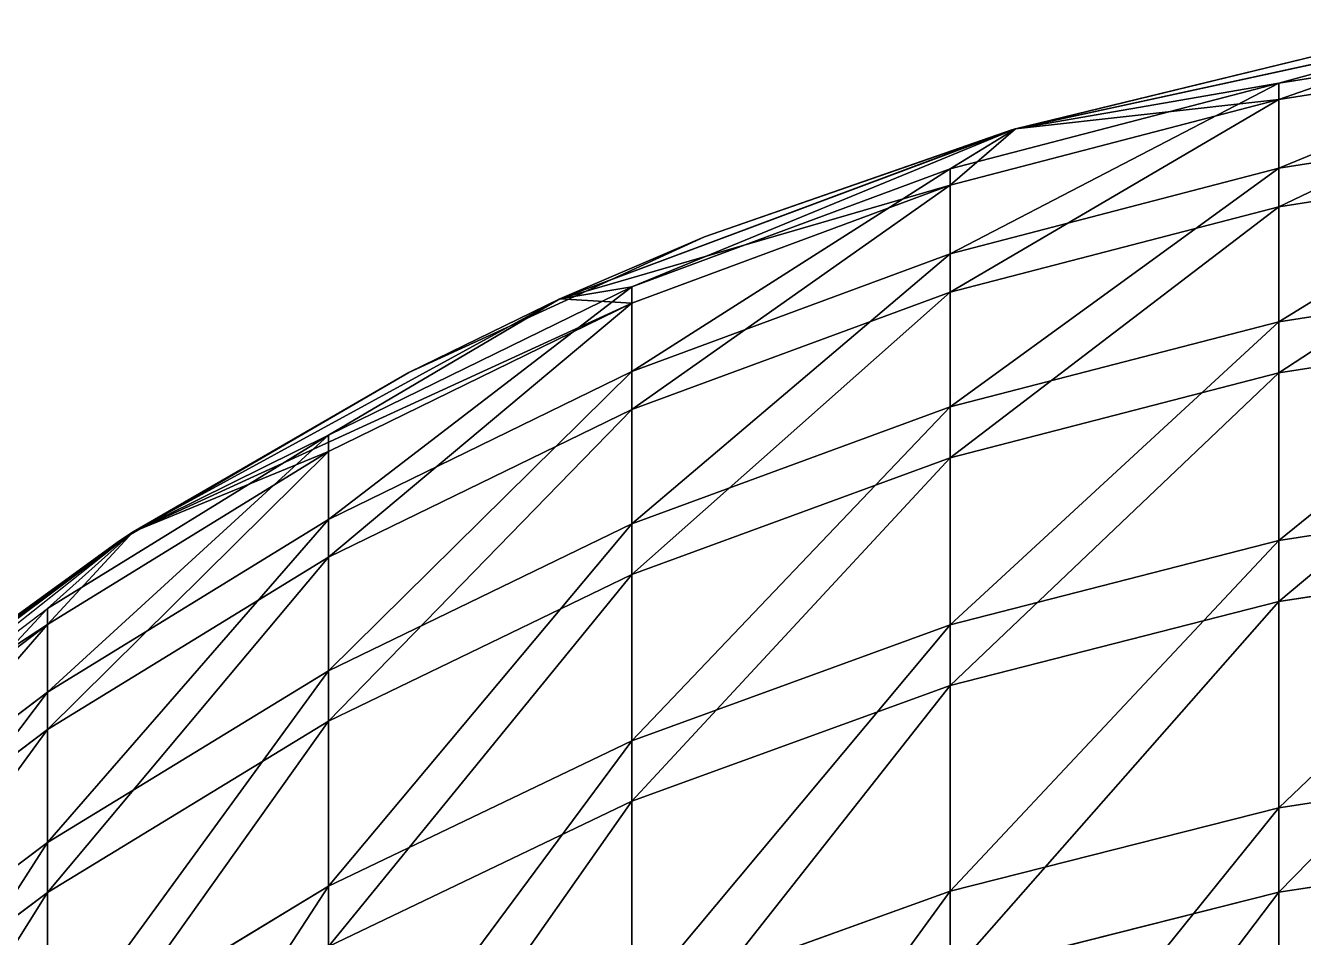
# Model space of a CAD drawing. Extents: x 207 to 387, y 94 to 160.
# Drawn here: x 340.4881 to 340.5725, y 159.6274 to 159.6876 of the extents above; entities that cross this region are included whole.
import ezdxf

# ---------------------------------------------------------------- set-up
doc = ezdxf.new("R2010")
doc.units = 0
doc.header["$LTSCALE"] = 2.54
doc.layers.get('0').update_dxf_attribs({"color": 13, "linetype": 'CONTINUOUS'})

# ---------------------------------------------------------------- blocks, each defined once
blk = doc.blocks.new('SP_05_ALTFIELD_CREDENZA_DW')
at = {"color": 0}
for p, q in [((46.122996, 0.059505, 76.636761), (46.122996, 0.08273, 76.556197)), ((46.122996, 0.059505, 76.636761), (46.122996, 0.08273, 76.556197)), ((46.144694, 0.080849, 79.793383), (46.144694, 0.059436, 79.714975)), ((46.144694, 0.080849, 79.793383), (46.144694, 0.059436, 79.714975)), ((46.185742, 0.076523, 79.710752), (46.185742, 0.05912, 79.632231)), ((46.185742, 0.076523, 79.710752), (46.185742, 0.05912, 79.632231)), ((46.122996, 0.075418, 79.795011), (46.122996, 0.053933, 79.716335)), ((46.122996, 0.075418, 79.795011), (46.122996, 0.053933, 79.716335)), ((46.204295, 0.059522, 76.806256), (46.204295, 0.074305, 76.725482)), ((46.204295, 0.059522, 76.806256), (46.204295, 0.074305, 76.725482)), ((46.165705, 0.053503, 76.721139), (46.165705, 0.072537, 76.64017)), ((46.165705, 0.053503, 76.721139), (46.165705, 0.072537, 76.64017)), ((46.221653, 0.072551, 76.808309), (46.204295, 0.059522, 76.806256)), ((46.221653, 0.072551, 76.808309), (46.204295, 0.059522, 76.806256)), ((46.204295, 0.070354, 79.630024), (46.185742, 0.05912, 79.632231)), ((46.204295, 0.070354, 79.630024), (46.185742, 0.05912, 79.632231)), ((46.204295, 0.070354, 79.630024), (46.204295, 0.056219, 79.546809)), ((46.204295, 0.070354, 79.630024), (46.204295, 0.056219, 79.546809)), ((46.221653, 0.069276, 79.544934), (46.204295, 0.056219, 79.546809)), ((46.221653, 0.069276, 79.544934), (46.204295, 0.056219, 79.546809)), ((46.165705, 0.06701, 79.713104), (46.144694, 0.059436, 79.714975)), ((46.165705, 0.06701, 79.713104), (46.144694, 0.059436, 79.714975)), ((46.165705, 0.06701, 79.713104), (46.165705, 0.049504, 79.634119)), ((46.165705, 0.06701, 79.713104), (46.165705, 0.049504, 79.634119)), ((46.144694, 0.064991, 76.638196), (46.122996, 0.059505, 76.636761)), ((46.144694, 0.064991, 76.638196), (46.122996, 0.059505, 76.636761)), ((46.144694, 0.045868, 76.719543), (46.144694, 0.064991, 76.638196)), ((46.144694, 0.045868, 76.719543), (46.144694, 0.064991, 76.638196)), ((46.185742, 0.063096, 76.723141), (46.165705, 0.053503, 76.721139)), ((46.185742, 0.063096, 76.723141), (46.165705, 0.053503, 76.721139)), ((46.185742, 0.048209, 76.804477), (46.185742, 0.063096, 76.723141)), ((46.185742, 0.048209, 76.804477), (46.185742, 0.063096, 76.723141)), ((46.221653, 0.061894, 76.889065), (46.204295, 0.048776, 76.887668)), ((46.221653, 0.061894, 76.889065), (46.204295, 0.048776, 76.887668)), ((46.122996, 0.059505, 76.636761), (46.100858, 0.05613, 76.635878)), ((46.122996, 0.059505, 76.636761), (46.100858, 0.05613, 76.635878)), ((46.122996, 0.040316, 76.718382), (46.122996, 0.059505, 76.636761)), ((46.122996, 0.040316, 76.718382), (46.122996, 0.059505, 76.636761)), ((46.144694, 0.059436, 79.714975), (46.122996, 0.053933, 79.716335)), ((46.144694, 0.059436, 79.714975), (46.122996, 0.053933, 79.716335)), ((46.144694, 0.059436, 79.714975), (46.144694, 0.041848, 79.63562)), ((46.144694, 0.059436, 79.714975), (46.144694, 0.041848, 79.63562)), ((46.185742, 0.05912, 79.632231), (46.165705, 0.049504, 79.634119)), ((46.185742, 0.05912, 79.632231), (46.165705, 0.049504, 79.634119)), ((46.204295, 0.059522, 76.806256), (46.185742, 0.048209, 76.804477)), ((46.204295, 0.059522, 76.806256), (46.185742, 0.048209, 76.804477)), ((46.185742, 0.05912, 79.632231), (46.185742, 0.044886, 79.548436)), ((46.185742, 0.05912, 79.632231), (46.185742, 0.044886, 79.548436)), ((46.204295, 0.048776, 76.887668), (46.204295, 0.059522, 76.806256)), ((46.204295, 0.048776, 76.887668), (46.204295, 0.059522, 76.806256)), ((46.221653, 0.059433, 79.46104), (46.204295, 0.046294, 79.462238)), ((46.221653, 0.059433, 79.46104), (46.204295, 0.046294, 79.462238)), ((46.204295, 0.056219, 79.546809), (46.185742, 0.044886, 79.548436)), ((46.204295, 0.056219, 79.546809), (46.185742, 0.044886, 79.548436)), ((46.204295, 0.056219, 79.546809), (46.204295, 0.046294, 79.462238)), ((46.204295, 0.056219, 79.546809), (46.204295, 0.046294, 79.462238)), ((46.198637, 0.035719, 79.312502), (46.224331, 0.054956, 79.312502)), ((46.224331, 0.054956, 77.062501), (46.198637, 0.035719, 77.062501)), ((46.224331, 0.054956, 77.062501), (46.198637, 0.035719, 77.062501)), ((46.198637, 0.035719, 79.312502), (46.224331, 0.054956, 79.312502)), ((46.199543, 0.03631, 79.1885), (46.224331, 0.054956, 79.312502)), ((46.199543, 0.03631, 79.1885), (46.224331, 0.054956, 79.312502)), ((46.204295, 0.041844, 76.974213), (46.221653, 0.055017, 76.97492)), ((46.204295, 0.041844, 76.974213), (46.221653, 0.055017, 76.97492)), ((46.204295, 0.041844, 76.974213), (46.224331, 0.054956, 77.062501)), ((46.204295, 0.041844, 76.974213), (46.224331, 0.054956, 77.062501)), ((46.122996, 0.053933, 79.716335), (46.100858, 0.050547, 79.717173)), ((46.122996, 0.053933, 79.716335), (46.100858, 0.050547, 79.717173)), ((46.122996, 0.053933, 79.716335), (46.122996, 0.036282, 79.636715)), ((46.122996, 0.053933, 79.716335), (46.122996, 0.036282, 79.636715)), ((46.165705, 0.053503, 76.721139), (46.144694, 0.045868, 76.719543)), ((46.165705, 0.053503, 76.721139), (46.144694, 0.045868, 76.719543)), ((46.165705, 0.038528, 76.802953), (46.165705, 0.053503, 76.721139)), ((46.165705, 0.038528, 76.802953), (46.165705, 0.053503, 76.721139)), ((46.198637, 0.035719, 77.062501), (46.218426, 0.050012, 77.186503)), ((46.198637, 0.035719, 77.062501), (46.218426, 0.050012, 77.186503)), ((46.199543, 0.03631, 79.1885), (46.218426, 0.050012, 79.1885)), ((46.199543, 0.03631, 79.1885), (46.218426, 0.050012, 79.1885)), ((46.165705, 0.049504, 79.634119), (46.144694, 0.041848, 79.63562)), ((46.165705, 0.049504, 79.634119), (46.144694, 0.041848, 79.63562)), ((46.165705, 0.049504, 79.634119), (46.165705, 0.035184, 79.54983)), ((46.165705, 0.049504, 79.634119), (46.165705, 0.035184, 79.54983)), ((46.185742, 0.048209, 76.804477), (46.165705, 0.038528, 76.802953)), ((46.185742, 0.048209, 76.804477), (46.165705, 0.038528, 76.802953)), ((46.204295, 0.048776, 76.887668), (46.185742, 0.037391, 76.886452)), ((46.204295, 0.048776, 76.887668), (46.185742, 0.037391, 76.886452)), ((46.185742, 0.037391, 76.886452), (46.185742, 0.048209, 76.804477)), ((46.185742, 0.037391, 76.886452), (46.185742, 0.048209, 76.804477)), ((46.204295, 0.041844, 76.974213), (46.204295, 0.048776, 76.887668)), ((46.204295, 0.041844, 76.974213), (46.204295, 0.048776, 76.887668)), ((46.144694, 0.045868, 76.719543), (46.122996, 0.040316, 76.718382)), ((46.144694, 0.045868, 76.719543), (46.122996, 0.040316, 76.718382)), ((46.144694, 0.030824, 76.801741), (46.144694, 0.045868, 76.719543)), ((46.144694, 0.030824, 76.801741), (46.144694, 0.045868, 76.719543)), ((46.204295, 0.046294, 79.462238), (46.185742, 0.034892, 79.463279)), ((46.204295, 0.046294, 79.462238), (46.185742, 0.034892, 79.463279)), ((46.204295, 0.046294, 79.462238), (46.204295, 0.04078, 79.37797)), ((46.204295, 0.046294, 79.462238), (46.204295, 0.04078, 79.37797)), ((46.185742, 0.044886, 79.548436), (46.165705, 0.035184, 79.54983)), ((46.185742, 0.044886, 79.548436), (46.165705, 0.035184, 79.54983)), ((46.185742, 0.044886, 79.548436), (46.185742, 0.034892, 79.463279)), ((46.185742, 0.044886, 79.548436), (46.185742, 0.034892, 79.463279)), ((46.144694, 0.041848, 79.63562), (46.122996, 0.036282, 79.636715)), ((46.144694, 0.041848, 79.63562), (46.122996, 0.036282, 79.636715)), ((46.144694, 0.041848, 79.63562), (46.144694, 0.027462, 79.550939)), ((46.144694, 0.041848, 79.63562), (46.144694, 0.027462, 79.550939)), ((46.185742, 0.030412, 76.973598), (46.204295, 0.041844, 76.974213)), ((46.185742, 0.030412, 76.973598), (46.204295, 0.041844, 76.974213)), ((46.198637, 0.035719, 77.062501), (46.204295, 0.041844, 76.974213)), ((46.198637, 0.035719, 77.062501), (46.204295, 0.041844, 76.974213)), ((46.204295, 0.04078, 79.37797), (46.185742, 0.029337, 79.378423)), ((46.204295, 0.04078, 79.37797), (46.185742, 0.029337, 79.378423)), ((46.122996, 0.040316, 76.718382), (46.100858, 0.036907, 76.717668)), ((46.122996, 0.040316, 76.718382), (46.100858, 0.036907, 76.717668)), ((46.122996, 0.02522, 76.800859), (46.122996, 0.040316, 76.718382)), ((46.122996, 0.02522, 76.800859), (46.122996, 0.040316, 76.718382)), ((46.165705, 0.038528, 76.802953), (46.144694, 0.030824, 76.801741)), ((46.165705, 0.038528, 76.802953), (46.144694, 0.030824, 76.801741)), ((46.165705, 0.027648, 76.885412), (46.165705, 0.038528, 76.802953)), ((46.165705, 0.027648, 76.885412), (46.165705, 0.038528, 76.802953)), ((46.185742, 0.037391, 76.886452), (46.165705, 0.027648, 76.885412)), ((46.185742, 0.037391, 76.886452), (46.165705, 0.027648, 76.885412)), ((46.185742, 0.030412, 76.973598), (46.185742, 0.037391, 76.886452)), ((46.185742, 0.030412, 76.973598), (46.185742, 0.037391, 76.886452)), ((46.199543, 0.03631, 79.1885), (46.198637, 0.035719, 77.062501)), ((46.199543, 0.03631, 79.1885), (46.198637, 0.035719, 79.312502)), ((46.199543, 0.03631, 79.1885), (46.198637, 0.035719, 77.062501)), ((46.199543, 0.03631, 79.1885), (46.198637, 0.035719, 79.312502)), ((46.122996, 0.036282, 79.636715), (46.100858, 0.032863, 79.637384)), ((46.122996, 0.036282, 79.636715), (46.100858, 0.032863, 79.637384)), ((46.122996, 0.036282, 79.636715), (46.122996, 0.021849, 79.551746)), ((46.122996, 0.036282, 79.636715), (46.122996, 0.021849, 79.551746)), ((46.165705, 0.020623, 76.973073), (46.198637, 0.035719, 77.062501)), ((46.165705, 0.020623, 76.973073), (46.198637, 0.035719, 77.062501)), ((46.170457, 0.020335, 79.312502), (46.198637, 0.035719, 79.312502)), ((46.198637, 0.035719, 77.062501), (46.170457, 0.020335, 77.062501)), ((46.198637, 0.035719, 77.062501), (46.170457, 0.020335, 77.062501)), ((46.170457, 0.020335, 79.312502), (46.198637, 0.035719, 79.312502)), ((46.198637, 0.035719, 77.062501), (46.180441, 0.025196, 77.186503)), ((46.180441, 0.025196, 79.1885), (46.198637, 0.035719, 79.312502)), ((46.180441, 0.025196, 79.1885), (46.198637, 0.035719, 79.312502)), ((46.198637, 0.035719, 77.062501), (46.180441, 0.025196, 77.186503)), ((46.198637, 0.035719, 77.062501), (46.185742, 0.030412, 76.973598)), ((46.198637, 0.035719, 77.062501), (46.185742, 0.030412, 76.973598)), ((46.185742, 0.029337, 79.378423), (46.198637, 0.035719, 79.312502)), ((46.185742, 0.029337, 79.378423), (46.198637, 0.035719, 79.312502)), ((46.165705, 0.035184, 79.54983), (46.144694, 0.027462, 79.550939)), ((46.165705, 0.035184, 79.54983), (46.144694, 0.027462, 79.550939)), ((46.165705, 0.035184, 79.54983), (46.165705, 0.025131, 79.464168)), ((46.165705, 0.035184, 79.54983), (46.165705, 0.025131, 79.464168)), ((46.185742, 0.034892, 79.463279), (46.165705, 0.025131, 79.464168)), ((46.185742, 0.034892, 79.463279), (46.165705, 0.025131, 79.464168)), ((46.185742, 0.034892, 79.463279), (46.185742, 0.029337, 79.378423)), ((46.185742, 0.034892, 79.463279), (46.185742, 0.029337, 79.378423)), ((46.144694, 0.030824, 76.801741), (46.122996, 0.02522, 76.800859)), ((46.144694, 0.030824, 76.801741), (46.122996, 0.02522, 76.800859)), ((46.144694, 0.019892, 76.884585), (46.144694, 0.030824, 76.801741)), ((46.144694, 0.019892, 76.884585), (46.144694, 0.030824, 76.801741)), ((46.165705, 0.020623, 76.973073), (46.185742, 0.030412, 76.973598)), ((46.165705, 0.020623, 76.973073), (46.185742, 0.030412, 76.973598)), ((46.185742, 0.029337, 79.378423), (46.165705, 0.019545, 79.378814)), ((46.185742, 0.029337, 79.378423), (46.165705, 0.019545, 79.378814)), ((46.185742, 0.029337, 79.378423), (46.170457, 0.020335, 79.312502)), ((46.185742, 0.029337, 79.378423), (46.170457, 0.020335, 79.312502)), ((46.144694, 0.027462, 79.550939), (46.122996, 0.021849, 79.551746)), ((46.144694, 0.027462, 79.550939), (46.122996, 0.021849, 79.551746)), ((46.165705, 0.027648, 76.885412), (46.144694, 0.019892, 76.884585)), ((46.165705, 0.027648, 76.885412), (46.144694, 0.019892, 76.884585)), ((46.144694, 0.027462, 79.550939), (46.144694, 0.017362, 79.464878)), ((46.144694, 0.027462, 79.550939), (46.144694, 0.017362, 79.464878)), ((46.165705, 0.020623, 76.973073), (46.165705, 0.027648, 76.885412)), ((46.165705, 0.020623, 76.973073), (46.165705, 0.027648, 76.885412)), ((46.122996, 0.02522, 76.800859), (46.100858, 0.021777, 76.800316)), ((46.122996, 0.02522, 76.800859), (46.100858, 0.021777, 76.800316)), ((46.122996, 0.014251, 76.883984), (46.122996, 0.02522, 76.800859)), ((46.122996, 0.014251, 76.883984), (46.122996, 0.02522, 76.800859)), ((46.165705, 0.025131, 79.464168), (46.144694, 0.017362, 79.464878)), ((46.165705, 0.025131, 79.464168), (46.144694, 0.017362, 79.464878)), ((46.180441, 0.025196, 77.186503), (46.160912, 0.016239, 77.186503)), ((46.160912, 0.016239, 79.1885), (46.180441, 0.025196, 79.1885)), ((46.160912, 0.016239, 79.1885), (46.180441, 0.025196, 79.1885)), ((46.180441, 0.025196, 77.186503), (46.160912, 0.016239, 77.186503)), ((46.165705, 0.025131, 79.464168), (46.165705, 0.019545, 79.378814)), ((46.165705, 0.025131, 79.464168), (46.165705, 0.019545, 79.378814)), ((46.170457, 0.020335, 79.312502), (46.180441, 0.025196, 79.1885)), ((46.170457, 0.020335, 79.312502), (46.180441, 0.025196, 79.1885)), ((46.180441, 0.025196, 77.186503), (46.170457, 0.020335, 77.062501)), ((46.180441, 0.025196, 77.186503), (46.170457, 0.020335, 77.062501)), ((46.180441, 0.025196, 77.186503), (46.180441, 0.025196, 79.1885)), ((46.180441, 0.025196, 77.186503), (46.180441, 0.025196, 79.1885)), ((46.122996, 0.021849, 79.551746), (46.100858, 0.018399, 79.55224)), ((46.122996, 0.021849, 79.551746), (46.100858, 0.018399, 79.55224)), ((46.122996, 0.021849, 79.551746), (46.122996, 0.011714, 79.465393)), ((46.122996, 0.021849, 79.551746), (46.122996, 0.011714, 79.465393)), ((46.140382, 0.009115, 79.312502), (46.170457, 0.020335, 79.312502)), ((46.170457, 0.020335, 77.062501), (46.140382, 0.009115, 77.062501)), ((46.170457, 0.020335, 77.062501), (46.140382, 0.009115, 77.062501)), ((46.140382, 0.009115, 79.312502), (46.170457, 0.020335, 79.312502)), ((46.140615, 0.009184, 79.1885), (46.170457, 0.020335, 79.312502)), ((46.140615, 0.009184, 79.1885), (46.170457, 0.020335, 79.312502)), ((46.144694, 0.012837, 76.972654), (46.165705, 0.020623, 76.973073)), ((46.144694, 0.012837, 76.972654), (46.165705, 0.020623, 76.973073)), ((46.144694, 0.012837, 76.972654), (46.170457, 0.020335, 77.062501)), ((46.144694, 0.012837, 76.972654), (46.170457, 0.020335, 77.062501)), ((46.160912, 0.016239, 79.1885), (46.170457, 0.020335, 79.312502)), ((46.160912, 0.016239, 79.1885), (46.170457, 0.020335, 79.312502)), ((46.170457, 0.020335, 77.062501), (46.160912, 0.016239, 77.186503)), ((46.170457, 0.020335, 77.062501), (46.160912, 0.016239, 77.186503)), ((46.165705, 0.020623, 76.973073), (46.170457, 0.020335, 77.062501)), ((46.165705, 0.020623, 76.973073), (46.170457, 0.020335, 77.062501)), ((46.165705, 0.019545, 79.378814), (46.170457, 0.020335, 79.312502)), ((46.165705, 0.019545, 79.378814), (46.170457, 0.020335, 79.312502)), ((46.144694, 0.019892, 76.884585), (46.122996, 0.014251, 76.883984)), ((46.144694, 0.019892, 76.884585), (46.122996, 0.014251, 76.883984)), ((46.140382, 0.009115, 79.312502), (46.165705, 0.019545, 79.378814)), ((46.140382, 0.009115, 79.312502), (46.165705, 0.019545, 79.378814)), ((46.144694, 0.012837, 76.972654), (46.144694, 0.019892, 76.884585)), ((46.144694, 0.012837, 76.972654), (46.144694, 0.019892, 76.884585)), ((46.165705, 0.019545, 79.378814), (46.144694, 0.011752, 79.379123)), ((46.165705, 0.019545, 79.378814), (46.144694, 0.011752, 79.379123)), ((46.144694, 0.017362, 79.464878), (46.122996, 0.011714, 79.465393)), ((46.144694, 0.017362, 79.464878), (46.122996, 0.011714, 79.465393)), ((46.144694, 0.017362, 79.464878), (46.144694, 0.011752, 79.379123)), ((46.144694, 0.017362, 79.464878), (46.144694, 0.011752, 79.379123)), ((46.160912, 0.016239, 77.186503), (46.140382, 0.009115, 77.062501)), ((46.160912, 0.016239, 77.186503), (46.140382, 0.009115, 77.062501)), ((46.140615, 0.009184, 79.1885), (46.160912, 0.016239, 79.1885)), ((46.140615, 0.009184, 79.1885), (46.160912, 0.016239, 79.1885)), ((46.160912, 0.016239, 77.186503), (46.160912, 0.016239, 79.1885)), ((46.160912, 0.016239, 77.186503), (46.160912, 0.016239, 79.1885)), ((46.122996, 0.014251, 76.883984), (46.100858, 0.010787, 76.883613)), ((46.122996, 0.014251, 76.883984), (46.100858, 0.010787, 76.883613)), ((46.122996, 0.007172, 76.972352), (46.122996, 0.014251, 76.883984)), ((46.122996, 0.007172, 76.972352), (46.122996, 0.014251, 76.883984)), ((46.122996, 0.007172, 76.972352), (46.144694, 0.012837, 76.972654)), ((46.122996, 0.007172, 76.972352), (46.144694, 0.012837, 76.972654)), ((46.140382, 0.009115, 77.062501), (46.144694, 0.012837, 76.972654)), ((46.140382, 0.009115, 77.062501), (46.144694, 0.012837, 76.972654)), ((46.122996, 0.011714, 79.465393), (46.100858, 0.008247, 79.465709)), ((46.122996, 0.011714, 79.465393), (46.100858, 0.008247, 79.465709)), ((46.144694, 0.011752, 79.379123), (46.122996, 0.006084, 79.37935)), ((46.144694, 0.011752, 79.379123), (46.122996, 0.006084, 79.37935)), ((46.122996, 0.011714, 79.465393), (46.122996, 0.006084, 79.37935)), ((46.122996, 0.011714, 79.465393), (46.122996, 0.006084, 79.37935)), ((46.140382, 0.009115, 79.312502), (46.144694, 0.011752, 79.379123)), ((46.140382, 0.009115, 79.312502), (46.144694, 0.011752, 79.379123)), ((46.109016, 0.00229, 79.312502), (46.140382, 0.009115, 79.312502)), ((46.140382, 0.009115, 77.062501), (46.109016, 0.00229, 77.062501)), ((46.140382, 0.009115, 77.062501), (46.109016, 0.00229, 77.062501)), ((46.109016, 0.00229, 79.312502), (46.140382, 0.009115, 79.312502)), ((46.140382, 0.009115, 77.062501), (46.119727, 0.004096, 77.186503)), ((46.119727, 0.004096, 79.1885), (46.140382, 0.009115, 79.312502)), ((46.119727, 0.004096, 79.1885), (46.140382, 0.009115, 79.312502)), ((46.140382, 0.009115, 77.062501), (46.119727, 0.004096, 77.186503)), ((46.122996, 0.007172, 76.972352), (46.140382, 0.009115, 77.062501)), ((46.122996, 0.007172, 76.972352), (46.140382, 0.009115, 77.062501)), ((46.140382, 0.009115, 79.312502), (46.122996, 0.006084, 79.37935)), ((46.140382, 0.009115, 79.312502), (46.122996, 0.006084, 79.37935)), ((46.140382, 0.009115, 77.062501), (46.140615, 0.009184, 79.1885)), ((46.140382, 0.009115, 79.312502), (46.140615, 0.009184, 79.1885)), ((46.140382, 0.009115, 77.062501), (46.140615, 0.009184, 79.1885)), ((46.140382, 0.009115, 79.312502), (46.140615, 0.009184, 79.1885)), ((46.100858, 0.003691, 76.972166), (46.122996, 0.007172, 76.972352)), ((46.100858, 0.003691, 76.972166), (46.122996, 0.007172, 76.972352)), ((46.122996, 0.007172, 76.972352), (46.109016, 0.00229, 77.062501)), ((46.122996, 0.007172, 76.972352), (46.109016, 0.00229, 77.062501)), ((46.122996, 0.006084, 79.37935), (46.100858, 0.002602, 79.379487)), ((46.122996, 0.006084, 79.37935), (46.100858, 0.002602, 79.379487)), ((46.122996, 0.006084, 79.37935), (46.109016, 0.00229, 79.312502)), ((46.122996, 0.006084, 79.37935), (46.109016, 0.00229, 79.312502))]:
    blk.add_line(p, q, dxfattribs=at)
at = {"color": 23}
for p, q in [((46.198637, 0.035719, 79.312502), (46.221653, 0.05396, 79.377444)), ((46.221653, 0.05396, 79.377444), (46.204295, 0.04078, 79.37797)), ((46.198637, 0.035719, 79.312502), (46.204295, 0.04078, 79.37797))]:
    blk.add_line(p, q, dxfattribs=at)
at = {"color": 18}
mesh = blk.add_polyface(dxfattribs=at)
corners = [(46.122996, 0.059505, 76.636761), (46.144694, 0.088138, 76.557903), (46.122996, 0.08273, 76.556197), (46.144694, 0.064991, 76.638196)]
mesh.append_faces([[corners[k] for k in face] for face in [(0, 1, 2), (1, 0, 3)]], dxfattribs={"vtx0": -1, "color": 18})
mesh = blk.add_polyface(dxfattribs=at)
corners = [(46.144694, 0.059436, 79.714975), (46.165705, 0.088323, 79.791148), (46.165705, 0.06701, 79.713104), (46.144694, 0.080849, 79.793383)]
mesh.append_faces([[corners[k] for k in face] for face in [(0, 1, 2), (1, 0, 3)]], dxfattribs={"vtx0": -1, "color": 18})
mesh = blk.add_polyface(dxfattribs=at)
corners = [(46.185742, 0.05912, 79.632231), (46.204295, 0.08764, 79.708002), (46.204295, 0.070354, 79.630024), (46.185742, 0.076523, 79.710752)]
mesh.append_faces([[corners[k] for k in face] for face in [(0, 1, 2), (1, 0, 3)]], dxfattribs={"vtx0": -1, "color": 18})
mesh = blk.add_polyface(dxfattribs=at)
corners = [(46.204295, 0.059522, 76.806256), (46.221653, 0.087218, 76.728181), (46.204295, 0.074305, 76.725482), (46.221653, 0.072551, 76.808309)]
mesh.append_faces([[corners[k] for k in face] for face in [(0, 1, 2), (1, 0, 3)]], dxfattribs={"vtx0": -1, "color": 18})
mesh = blk.add_polyface(dxfattribs=at)
corners = [(46.100858, 0.05613, 76.635878), (46.122996, 0.08273, 76.556197), (46.100858, 0.079407, 76.555149), (46.122996, 0.059505, 76.636761)]
mesh.append_faces([[corners[k] for k in face] for face in [(0, 1, 2), (1, 0, 3)]], dxfattribs={"vtx0": -1, "color": 18})
mesh = blk.add_polyface(dxfattribs=at)
corners = [(46.204295, 0.056219, 79.546809), (46.221653, 0.0833, 79.627483), (46.221653, 0.069276, 79.544934), (46.204295, 0.070354, 79.630024)]
mesh.append_faces([[corners[k] for k in face] for face in [(0, 1, 2), (1, 0, 3)]], dxfattribs={"vtx0": -1, "color": 18})
mesh = blk.add_polyface(dxfattribs=at)
corners = [(46.165705, 0.053503, 76.721139), (46.185742, 0.082016, 76.642649), (46.165705, 0.072537, 76.64017), (46.185742, 0.063096, 76.723141)]
mesh.append_faces([[corners[k] for k in face] for face in [(0, 1, 2), (1, 0, 3)]], dxfattribs={"vtx0": -1, "color": 18})
mesh = blk.add_polyface(dxfattribs=at)
corners = [(46.122996, 0.053933, 79.716335), (46.144694, 0.080849, 79.793383), (46.144694, 0.059436, 79.714975), (46.122996, 0.075418, 79.795011)]
mesh.append_faces([[corners[k] for k in face] for face in [(0, 1, 2), (1, 0, 3)]], dxfattribs={"vtx0": -1, "color": 18})
mesh = blk.add_polyface(dxfattribs=at)
corners = [(46.165705, 0.049504, 79.634119), (46.185742, 0.076523, 79.710752), (46.185742, 0.05912, 79.632231), (46.165705, 0.06701, 79.713104)]
mesh.append_faces([[corners[k] for k in face] for face in [(0, 1, 2), (1, 0, 3)]], dxfattribs={"vtx0": -1, "color": 18})
mesh = blk.add_polyface(dxfattribs=at)
corners = [(46.100858, 0.050547, 79.717173), (46.122996, 0.075418, 79.795011), (46.122996, 0.053933, 79.716335), (46.100858, 0.072077, 79.79601)]
mesh.append_faces([[corners[k] for k in face] for face in [(0, 1, 2), (1, 0, 3)]], dxfattribs={"vtx0": -1, "color": 18})
mesh = blk.add_polyface(dxfattribs=at)
corners = [(46.185742, 0.048209, 76.804477), (46.204295, 0.074305, 76.725482), (46.185742, 0.063096, 76.723141), (46.204295, 0.059522, 76.806256)]
mesh.append_faces([[corners[k] for k in face] for face in [(0, 1, 2), (1, 0, 3)]], dxfattribs={"vtx0": -1, "color": 18})
mesh = blk.add_polyface(dxfattribs=at)
corners = [(46.144694, 0.045868, 76.719543), (46.165705, 0.072537, 76.64017), (46.144694, 0.064991, 76.638196), (46.165705, 0.053503, 76.721139)]
mesh.append_faces([[corners[k] for k in face] for face in [(0, 1, 2), (1, 0, 3)]], dxfattribs={"vtx0": -1, "color": 18})
mesh = blk.add_polyface(dxfattribs=at)
corners = [(46.204295, 0.048776, 76.887668), (46.221653, 0.072551, 76.808309), (46.204295, 0.059522, 76.806256), (46.221653, 0.061894, 76.889065)]
mesh.append_faces([[corners[k] for k in face] for face in [(0, 1, 2), (1, 0, 3)]], dxfattribs={"vtx0": -1, "color": 18})
mesh = blk.add_polyface(dxfattribs=at)
corners = [(46.185742, 0.044886, 79.548436), (46.204295, 0.070354, 79.630024), (46.204295, 0.056219, 79.546809), (46.185742, 0.05912, 79.632231)]
mesh.append_faces([[corners[k] for k in face] for face in [(0, 1, 2), (1, 0, 3)]], dxfattribs={"vtx0": -1, "color": 18})
mesh = blk.add_polyface(dxfattribs=at)
corners = [(46.204295, 0.046294, 79.462238), (46.221653, 0.069276, 79.544934), (46.221653, 0.059433, 79.46104), (46.204295, 0.056219, 79.546809)]
mesh.append_faces([[corners[k] for k in face] for face in [(0, 1, 2), (1, 0, 3)]], dxfattribs={"vtx0": -1, "color": 18})
mesh = blk.add_polyface(dxfattribs=at)
corners = [(46.144694, 0.041848, 79.63562), (46.165705, 0.06701, 79.713104), (46.165705, 0.049504, 79.634119), (46.144694, 0.059436, 79.714975)]
mesh.append_faces([[corners[k] for k in face] for face in [(0, 1, 2), (1, 0, 3)]], dxfattribs={"vtx0": -1, "color": 18})
mesh = blk.add_polyface(dxfattribs=at)
corners = [(46.122996, 0.040316, 76.718382), (46.144694, 0.064991, 76.638196), (46.122996, 0.059505, 76.636761), (46.144694, 0.045868, 76.719543)]
mesh.append_faces([[corners[k] for k in face] for face in [(0, 1, 2), (1, 0, 3)]], dxfattribs={"vtx0": -1, "color": 18})
mesh = blk.add_polyface(dxfattribs=at)
corners = [(46.165705, 0.038528, 76.802953), (46.185742, 0.063096, 76.723141), (46.165705, 0.053503, 76.721139), (46.185742, 0.048209, 76.804477)]
mesh.append_faces([[corners[k] for k in face] for face in [(0, 1, 2), (1, 0, 3)]], dxfattribs={"vtx0": -1, "color": 18})
mesh = blk.add_polyface(dxfattribs=at)
corners = [(46.204295, 0.041844, 76.974213), (46.221653, 0.061894, 76.889065), (46.204295, 0.048776, 76.887668), (46.221653, 0.055017, 76.97492)]
mesh.append_faces([[corners[k] for k in face] for face in [(0, 1, 2), (1, 0, 3)]], dxfattribs={"vtx0": -1, "color": 18})
mesh = blk.add_polyface(dxfattribs=at)
corners = [(46.100858, 0.036907, 76.717668), (46.122996, 0.059505, 76.636761), (46.100858, 0.05613, 76.635878), (46.122996, 0.040316, 76.718382)]
mesh.append_faces([[corners[k] for k in face] for face in [(0, 1, 2), (1, 0, 3)]], dxfattribs={"vtx0": -1, "color": 18})
mesh = blk.add_polyface(dxfattribs=at)
corners = [(46.122996, 0.036282, 79.636715), (46.144694, 0.059436, 79.714975), (46.144694, 0.041848, 79.63562), (46.122996, 0.053933, 79.716335)]
mesh.append_faces([[corners[k] for k in face] for face in [(0, 1, 2), (1, 0, 3)]], dxfattribs={"vtx0": -1, "color": 18})
mesh = blk.add_polyface(dxfattribs=at)
corners = [(46.165705, 0.035184, 79.54983), (46.185742, 0.05912, 79.632231), (46.185742, 0.044886, 79.548436), (46.165705, 0.049504, 79.634119)]
mesh.append_faces([[corners[k] for k in face] for face in [(0, 1, 2), (1, 0, 3)]], dxfattribs={"vtx0": -1, "color": 18})
mesh = blk.add_polyface(dxfattribs=at)
corners = [(46.185742, 0.037391, 76.886452), (46.204295, 0.059522, 76.806256), (46.185742, 0.048209, 76.804477), (46.204295, 0.048776, 76.887668)]
mesh.append_faces([[corners[k] for k in face] for face in [(0, 1, 2), (1, 0, 3)]], dxfattribs={"vtx0": -1, "color": 18})
mesh = blk.add_polyface(dxfattribs=at)
corners = [(46.204295, 0.04078, 79.37797), (46.221653, 0.059433, 79.46104), (46.221653, 0.05396, 79.377444), (46.204295, 0.046294, 79.462238)]
mesh.append_faces([[corners[k] for k in face] for face in [(0, 1, 2), (1, 0, 3)]], dxfattribs={"vtx0": -1, "color": 18})
mesh = blk.add_polyface(dxfattribs=at)
corners = [(46.185742, 0.034892, 79.463279), (46.204295, 0.056219, 79.546809), (46.204295, 0.046294, 79.462238), (46.185742, 0.044886, 79.548436)]
mesh.append_faces([[corners[k] for k in face] for face in [(0, 1, 2), (1, 0, 3)]], dxfattribs={"vtx0": -1, "color": 18})
mesh = blk.add_polyface(dxfattribs=at)
corners = [(46.224331, 0.054956, 79.312502), (46.199543, 0.03631, 79.1885), (46.198637, 0.035719, 79.312502)]
mesh.append_faces([[corners[k] for k in face] for face in [(0, 1, 2)]], dxfattribs={"color": 18})
mesh = blk.add_polyface(dxfattribs=at)
corners = [(46.218426, 0.050012, 77.186503), (46.224331, 0.054956, 77.062501), (46.198637, 0.035719, 77.062501)]
mesh.append_faces([[corners[k] for k in face] for face in [(0, 1, 2)]], dxfattribs={"color": 18})
mesh = blk.add_polyface(dxfattribs=at)
corners = [(46.224331, 0.054956, 77.062501), (46.204295, 0.041844, 76.974213), (46.198637, 0.035719, 77.062501)]
mesh.append_faces([[corners[k] for k in face] for face in [(0, 1, 2)]], dxfattribs={"color": 18})
mesh = blk.add_polyface(dxfattribs=at)
corners = [(46.221653, 0.05396, 79.377444), (46.224331, 0.054956, 79.312502), (46.198637, 0.035719, 79.312502)]
mesh.append_faces([[corners[k] for k in face] for face in [(0, 1, 2)]], dxfattribs={"color": 18})
mesh = blk.add_polyface(dxfattribs=at)
corners = [(46.224331, 0.054956, 79.312502), (46.218426, 0.050012, 79.1885), (46.199543, 0.03631, 79.1885)]
mesh.append_faces([[corners[k] for k in face] for face in [(0, 1, 2)]], dxfattribs={"color": 18})
mesh = blk.add_polyface(dxfattribs=at)
corners = [(46.224331, 0.054956, 77.062501), (46.221653, 0.055017, 76.97492), (46.204295, 0.041844, 76.974213)]
mesh.append_faces([[corners[k] for k in face] for face in [(0, 1, 2)]], dxfattribs={"color": 18})
mesh = blk.add_polyface(dxfattribs=at)
corners = [(46.100858, 0.032863, 79.637384), (46.122996, 0.053933, 79.716335), (46.122996, 0.036282, 79.636715), (46.100858, 0.050547, 79.717173)]
mesh.append_faces([[corners[k] for k in face] for face in [(0, 1, 2), (1, 0, 3)]], dxfattribs={"vtx0": -1, "color": 18})
mesh = blk.add_polyface(dxfattribs=at)
corners = [(46.144694, 0.030824, 76.801741), (46.165705, 0.053503, 76.721139), (46.144694, 0.045868, 76.719543), (46.165705, 0.038528, 76.802953)]
mesh.append_faces([[corners[k] for k in face] for face in [(0, 1, 2), (1, 0, 3)]], dxfattribs={"vtx0": -1, "color": 18})
mesh = blk.add_polyface(dxfattribs=at)
corners = [(46.199543, 0.03631, 79.1885), (46.218426, 0.050012, 77.186503), (46.198637, 0.035719, 77.062501), (46.218426, 0.050012, 79.1885)]
mesh.append_faces([[corners[k] for k in face] for face in [(0, 1, 2), (1, 0, 3)]], dxfattribs={"vtx0": -1, "color": 18})
mesh = blk.add_polyface(dxfattribs=at)
corners = [(46.144694, 0.027462, 79.550939), (46.165705, 0.049504, 79.634119), (46.165705, 0.035184, 79.54983), (46.144694, 0.041848, 79.63562)]
mesh.append_faces([[corners[k] for k in face] for face in [(0, 1, 2), (1, 0, 3)]], dxfattribs={"vtx0": -1, "color": 18})
mesh = blk.add_polyface(dxfattribs=at)
corners = [(46.165705, 0.027648, 76.885412), (46.185742, 0.048209, 76.804477), (46.165705, 0.038528, 76.802953), (46.185742, 0.037391, 76.886452)]
mesh.append_faces([[corners[k] for k in face] for face in [(0, 1, 2), (1, 0, 3)]], dxfattribs={"vtx0": -1, "color": 18})
mesh = blk.add_polyface(dxfattribs=at)
corners = [(46.185742, 0.030412, 76.973598), (46.204295, 0.048776, 76.887668), (46.185742, 0.037391, 76.886452), (46.204295, 0.041844, 76.974213)]
mesh.append_faces([[corners[k] for k in face] for face in [(0, 1, 2), (1, 0, 3)]], dxfattribs={"vtx0": -1, "color": 18})
mesh = blk.add_polyface(dxfattribs=at)
corners = [(46.122996, 0.02522, 76.800859), (46.144694, 0.045868, 76.719543), (46.122996, 0.040316, 76.718382), (46.144694, 0.030824, 76.801741)]
mesh.append_faces([[corners[k] for k in face] for face in [(0, 1, 2), (1, 0, 3)]], dxfattribs={"vtx0": -1, "color": 18})
mesh = blk.add_polyface(dxfattribs=at)
corners = [(46.185742, 0.029337, 79.378423), (46.204295, 0.046294, 79.462238), (46.204295, 0.04078, 79.37797), (46.185742, 0.034892, 79.463279)]
mesh.append_faces([[corners[k] for k in face] for face in [(0, 1, 2), (1, 0, 3)]], dxfattribs={"vtx0": -1, "color": 18})
mesh = blk.add_polyface(dxfattribs=at)
corners = [(46.165705, 0.025131, 79.464168), (46.185742, 0.044886, 79.548436), (46.185742, 0.034892, 79.463279), (46.165705, 0.035184, 79.54983)]
mesh.append_faces([[corners[k] for k in face] for face in [(0, 1, 2), (1, 0, 3)]], dxfattribs={"vtx0": -1, "color": 18})
mesh = blk.add_polyface(dxfattribs=at)
corners = [(46.122996, 0.021849, 79.551746), (46.144694, 0.041848, 79.63562), (46.144694, 0.027462, 79.550939), (46.122996, 0.036282, 79.636715)]
mesh.append_faces([[corners[k] for k in face] for face in [(0, 1, 2), (1, 0, 3)]], dxfattribs={"vtx0": -1, "color": 18})
mesh = blk.add_polyface(dxfattribs=at)
corners = [(46.198637, 0.035719, 77.062501), (46.204295, 0.041844, 76.974213), (46.185742, 0.030412, 76.973598)]
mesh.append_faces([[corners[k] for k in face] for face in [(0, 1, 2)]], dxfattribs={"color": 18})
mesh = blk.add_polyface(dxfattribs=at)
corners = [(46.185742, 0.029337, 79.378423), (46.204295, 0.04078, 79.37797), (46.198637, 0.035719, 79.312502)]
mesh.append_faces([[corners[k] for k in face] for face in [(0, 1, 2)]], dxfattribs={"color": 18})
mesh = blk.add_polyface(dxfattribs=at)
corners = [(46.100858, 0.021777, 76.800316), (46.122996, 0.040316, 76.718382), (46.100858, 0.036907, 76.717668), (46.122996, 0.02522, 76.800859)]
mesh.append_faces([[corners[k] for k in face] for face in [(0, 1, 2), (1, 0, 3)]], dxfattribs={"vtx0": -1, "color": 18})
mesh = blk.add_polyface(dxfattribs=at)
corners = [(46.144694, 0.019892, 76.884585), (46.165705, 0.038528, 76.802953), (46.144694, 0.030824, 76.801741), (46.165705, 0.027648, 76.885412)]
mesh.append_faces([[corners[k] for k in face] for face in [(0, 1, 2), (1, 0, 3)]], dxfattribs={"vtx0": -1, "color": 18})
mesh = blk.add_polyface(dxfattribs=at)
corners = [(46.165705, 0.020623, 76.973073), (46.185742, 0.037391, 76.886452), (46.165705, 0.027648, 76.885412), (46.185742, 0.030412, 76.973598)]
mesh.append_faces([[corners[k] for k in face] for face in [(0, 1, 2), (1, 0, 3)]], dxfattribs={"vtx0": -1, "color": 18})
mesh = blk.add_polyface(dxfattribs=at)
corners = [(46.180441, 0.025196, 77.186503), (46.199543, 0.03631, 79.1885), (46.198637, 0.035719, 77.062501), (46.180441, 0.025196, 79.1885), (46.198637, 0.035719, 79.312502)]
mesh.append_faces([[corners[k] for k in face] for face in [(0, 1, 2), (1, 3, 4)]], dxfattribs={"vtx0": -1, "color": 18})
mesh.append_faces([[corners[k] for k in face] for face in [(1, 0, 3)]], dxfattribs={"vtx0": -1, "vtx2": -1, "color": 18})
mesh = blk.add_polyface(dxfattribs=at)
corners = [(46.100858, 0.018399, 79.55224), (46.122996, 0.036282, 79.636715), (46.122996, 0.021849, 79.551746), (46.100858, 0.032863, 79.637384)]
mesh.append_faces([[corners[k] for k in face] for face in [(0, 1, 2), (1, 0, 3)]], dxfattribs={"vtx0": -1, "color": 18})
mesh = blk.add_polyface(dxfattribs=at)
corners = [(46.198637, 0.035719, 77.062501), (46.185742, 0.030412, 76.973598), (46.165705, 0.020623, 76.973073)]
mesh.append_faces([[corners[k] for k in face] for face in [(0, 1, 2)]], dxfattribs={"color": 18})
mesh = blk.add_polyface(dxfattribs=at)
corners = [(46.198637, 0.035719, 77.062501), (46.165705, 0.020623, 76.973073), (46.170457, 0.020335, 77.062501)]
mesh.append_faces([[corners[k] for k in face] for face in [(0, 1, 2)]], dxfattribs={"color": 18})
mesh = blk.add_polyface(dxfattribs=at)
corners = [(46.198637, 0.035719, 79.312502), (46.180441, 0.025196, 79.1885), (46.170457, 0.020335, 79.312502)]
mesh.append_faces([[corners[k] for k in face] for face in [(0, 1, 2)]], dxfattribs={"color": 18})
mesh = blk.add_polyface(dxfattribs=at)
corners = [(46.180441, 0.025196, 77.186503), (46.198637, 0.035719, 77.062501), (46.170457, 0.020335, 77.062501)]
mesh.append_faces([[corners[k] for k in face] for face in [(0, 1, 2)]], dxfattribs={"color": 18})
mesh = blk.add_polyface(dxfattribs=at)
corners = [(46.185742, 0.029337, 79.378423), (46.198637, 0.035719, 79.312502), (46.170457, 0.020335, 79.312502)]
mesh.append_faces([[corners[k] for k in face] for face in [(0, 1, 2)]], dxfattribs={"color": 18})
mesh = blk.add_polyface(dxfattribs=at)
corners = [(46.144694, 0.017362, 79.464878), (46.165705, 0.035184, 79.54983), (46.165705, 0.025131, 79.464168), (46.144694, 0.027462, 79.550939)]
mesh.append_faces([[corners[k] for k in face] for face in [(0, 1, 2), (1, 0, 3)]], dxfattribs={"vtx0": -1, "color": 18})
mesh = blk.add_polyface(dxfattribs=at)
corners = [(46.165705, 0.019545, 79.378814), (46.185742, 0.034892, 79.463279), (46.185742, 0.029337, 79.378423), (46.165705, 0.025131, 79.464168)]
mesh.append_faces([[corners[k] for k in face] for face in [(0, 1, 2), (1, 0, 3)]], dxfattribs={"vtx0": -1, "color": 18})
mesh = blk.add_polyface(dxfattribs=at)
corners = [(46.122996, 0.014251, 76.883984), (46.144694, 0.030824, 76.801741), (46.122996, 0.02522, 76.800859), (46.144694, 0.019892, 76.884585)]
mesh.append_faces([[corners[k] for k in face] for face in [(0, 1, 2), (1, 0, 3)]], dxfattribs={"vtx0": -1, "color": 18})
mesh = blk.add_polyface(dxfattribs=at)
corners = [(46.165705, 0.019545, 79.378814), (46.185742, 0.029337, 79.378423), (46.170457, 0.020335, 79.312502)]
mesh.append_faces([[corners[k] for k in face] for face in [(0, 1, 2)]], dxfattribs={"color": 18})
mesh = blk.add_polyface(dxfattribs=at)
corners = [(46.122996, 0.011714, 79.465393), (46.144694, 0.027462, 79.550939), (46.144694, 0.017362, 79.464878), (46.122996, 0.021849, 79.551746)]
mesh.append_faces([[corners[k] for k in face] for face in [(0, 1, 2), (1, 0, 3)]], dxfattribs={"vtx0": -1, "color": 18})
mesh = blk.add_polyface(dxfattribs=at)
corners = [(46.144694, 0.012837, 76.972654), (46.165705, 0.027648, 76.885412), (46.144694, 0.019892, 76.884585), (46.165705, 0.020623, 76.973073)]
mesh.append_faces([[corners[k] for k in face] for face in [(0, 1, 2), (1, 0, 3)]], dxfattribs={"vtx0": -1, "color": 18})
mesh = blk.add_polyface(dxfattribs=at)
corners = [(46.100858, 0.010787, 76.883613), (46.122996, 0.02522, 76.800859), (46.100858, 0.021777, 76.800316), (46.122996, 0.014251, 76.883984)]
mesh.append_faces([[corners[k] for k in face] for face in [(0, 1, 2), (1, 0, 3)]], dxfattribs={"vtx0": -1, "color": 18})
mesh = blk.add_polyface(dxfattribs=at)
corners = [(46.144694, 0.011752, 79.379123), (46.165705, 0.025131, 79.464168), (46.165705, 0.019545, 79.378814), (46.144694, 0.017362, 79.464878)]
mesh.append_faces([[corners[k] for k in face] for face in [(0, 1, 2), (1, 0, 3)]], dxfattribs={"vtx0": -1, "color": 18})
mesh = blk.add_polyface(dxfattribs=at)
corners = [(46.160912, 0.016239, 79.1885), (46.180441, 0.025196, 77.186503), (46.160912, 0.016239, 77.186503), (46.180441, 0.025196, 79.1885)]
mesh.append_faces([[corners[k] for k in face] for face in [(0, 1, 2), (1, 0, 3)]], dxfattribs={"vtx0": -1, "color": 18})
mesh = blk.add_polyface(dxfattribs=at)
corners = [(46.170457, 0.020335, 79.312502), (46.180441, 0.025196, 79.1885), (46.160912, 0.016239, 79.1885)]
mesh.append_faces([[corners[k] for k in face] for face in [(0, 1, 2)]], dxfattribs={"color": 18})
mesh = blk.add_polyface(dxfattribs=at)
corners = [(46.180441, 0.025196, 77.186503), (46.170457, 0.020335, 77.062501), (46.160912, 0.016239, 77.186503)]
mesh.append_faces([[corners[k] for k in face] for face in [(0, 1, 2)]], dxfattribs={"color": 18})
mesh = blk.add_polyface(dxfattribs=at)
corners = [(46.100858, 0.008247, 79.465709), (46.122996, 0.021849, 79.551746), (46.122996, 0.011714, 79.465393), (46.100858, 0.018399, 79.55224)]
mesh.append_faces([[corners[k] for k in face] for face in [(0, 1, 2), (1, 0, 3)]], dxfattribs={"vtx0": -1, "color": 18})
mesh = blk.add_polyface(dxfattribs=at)
corners = [(46.170457, 0.020335, 79.312502), (46.140615, 0.009184, 79.1885), (46.140382, 0.009115, 79.312502)]
mesh.append_faces([[corners[k] for k in face] for face in [(0, 1, 2)]], dxfattribs={"color": 18})
mesh = blk.add_polyface(dxfattribs=at)
corners = [(46.160912, 0.016239, 77.186503), (46.170457, 0.020335, 77.062501), (46.140382, 0.009115, 77.062501)]
mesh.append_faces([[corners[k] for k in face] for face in [(0, 1, 2)]], dxfattribs={"color": 18})
mesh = blk.add_polyface(dxfattribs=at)
corners = [(46.170457, 0.020335, 77.062501), (46.144694, 0.012837, 76.972654), (46.140382, 0.009115, 77.062501)]
mesh.append_faces([[corners[k] for k in face] for face in [(0, 1, 2)]], dxfattribs={"color": 18})
mesh = blk.add_polyface(dxfattribs=at)
corners = [(46.165705, 0.019545, 79.378814), (46.170457, 0.020335, 79.312502), (46.140382, 0.009115, 79.312502)]
mesh.append_faces([[corners[k] for k in face] for face in [(0, 1, 2)]], dxfattribs={"color": 18})
mesh = blk.add_polyface(dxfattribs=at)
corners = [(46.170457, 0.020335, 79.312502), (46.160912, 0.016239, 79.1885), (46.140615, 0.009184, 79.1885)]
mesh.append_faces([[corners[k] for k in face] for face in [(0, 1, 2)]], dxfattribs={"color": 18})
mesh = blk.add_polyface(dxfattribs=at)
corners = [(46.170457, 0.020335, 77.062501), (46.165705, 0.020623, 76.973073), (46.144694, 0.012837, 76.972654)]
mesh.append_faces([[corners[k] for k in face] for face in [(0, 1, 2)]], dxfattribs={"color": 18})
mesh = blk.add_polyface(dxfattribs=at)
corners = [(46.122996, 0.007172, 76.972352), (46.144694, 0.019892, 76.884585), (46.122996, 0.014251, 76.883984), (46.144694, 0.012837, 76.972654)]
mesh.append_faces([[corners[k] for k in face] for face in [(0, 1, 2), (1, 0, 3)]], dxfattribs={"vtx0": -1, "color": 18})
mesh = blk.add_polyface(dxfattribs=at)
corners = [(46.144694, 0.011752, 79.379123), (46.165705, 0.019545, 79.378814), (46.140382, 0.009115, 79.312502)]
mesh.append_faces([[corners[k] for k in face] for face in [(0, 1, 2)]], dxfattribs={"color": 18})
mesh = blk.add_polyface(dxfattribs=at)
corners = [(46.122996, 0.006084, 79.37935), (46.144694, 0.017362, 79.464878), (46.144694, 0.011752, 79.379123), (46.122996, 0.011714, 79.465393)]
mesh.append_faces([[corners[k] for k in face] for face in [(0, 1, 2), (1, 0, 3)]], dxfattribs={"vtx0": -1, "color": 18})
mesh = blk.add_polyface(dxfattribs=at)
corners = [(46.140615, 0.009184, 79.1885), (46.160912, 0.016239, 77.186503), (46.140382, 0.009115, 77.062501), (46.160912, 0.016239, 79.1885)]
mesh.append_faces([[corners[k] for k in face] for face in [(0, 1, 2), (1, 0, 3)]], dxfattribs={"vtx0": -1, "color": 18})
mesh = blk.add_polyface(dxfattribs=at)
corners = [(46.100858, 0.003691, 76.972166), (46.122996, 0.014251, 76.883984), (46.100858, 0.010787, 76.883613), (46.122996, 0.007172, 76.972352)]
mesh.append_faces([[corners[k] for k in face] for face in [(0, 1, 2), (1, 0, 3)]], dxfattribs={"vtx0": -1, "color": 18})
mesh = blk.add_polyface(dxfattribs=at)
corners = [(46.140382, 0.009115, 77.062501), (46.144694, 0.012837, 76.972654), (46.122996, 0.007172, 76.972352)]
mesh.append_faces([[corners[k] for k in face] for face in [(0, 1, 2)]], dxfattribs={"color": 18})
mesh = blk.add_polyface(dxfattribs=at)
corners = [(46.100858, 0.002602, 79.379487), (46.122996, 0.011714, 79.465393), (46.122996, 0.006084, 79.37935), (46.100858, 0.008247, 79.465709)]
mesh.append_faces([[corners[k] for k in face] for face in [(0, 1, 2), (1, 0, 3)]], dxfattribs={"vtx0": -1, "color": 18})
mesh = blk.add_polyface(dxfattribs=at)
corners = [(46.122996, 0.006084, 79.37935), (46.144694, 0.011752, 79.379123), (46.140382, 0.009115, 79.312502)]
mesh.append_faces([[corners[k] for k in face] for face in [(0, 1, 2)]], dxfattribs={"color": 18})
mesh = blk.add_polyface(dxfattribs=at)
corners = [(46.140382, 0.009115, 79.312502), (46.119727, 0.004096, 79.1885), (46.109016, 0.00229, 79.312502)]
mesh.append_faces([[corners[k] for k in face] for face in [(0, 1, 2)]], dxfattribs={"color": 18})
mesh = blk.add_polyface(dxfattribs=at)
corners = [(46.119727, 0.004096, 77.186503), (46.140382, 0.009115, 77.062501), (46.109016, 0.00229, 77.062501)]
mesh.append_faces([[corners[k] for k in face] for face in [(0, 1, 2)]], dxfattribs={"color": 18})
mesh = blk.add_polyface(dxfattribs=at)
corners = [(46.140382, 0.009115, 77.062501), (46.122996, 0.007172, 76.972352), (46.109016, 0.00229, 77.062501)]
mesh.append_faces([[corners[k] for k in face] for face in [(0, 1, 2)]], dxfattribs={"color": 18})
mesh = blk.add_polyface(dxfattribs=at)
corners = [(46.122996, 0.006084, 79.37935), (46.140382, 0.009115, 79.312502), (46.109016, 0.00229, 79.312502)]
mesh.append_faces([[corners[k] for k in face] for face in [(0, 1, 2)]], dxfattribs={"color": 18})
mesh = blk.add_polyface(dxfattribs=at)
corners = [(46.119727, 0.004096, 77.186503), (46.140615, 0.009184, 79.1885), (46.140382, 0.009115, 77.062501), (46.119727, 0.004096, 79.1885), (46.140382, 0.009115, 79.312502)]
mesh.append_faces([[corners[k] for k in face] for face in [(0, 1, 2), (1, 3, 4)]], dxfattribs={"vtx0": -1, "color": 18})
mesh.append_faces([[corners[k] for k in face] for face in [(1, 0, 3)]], dxfattribs={"vtx0": -1, "vtx2": -1, "color": 18})
mesh = blk.add_polyface(dxfattribs=at)
corners = [(46.109016, 0.00229, 77.062501), (46.122996, 0.007172, 76.972352), (46.100858, 0.003691, 76.972166)]
mesh.append_faces([[corners[k] for k in face] for face in [(0, 1, 2)]], dxfattribs={"color": 18})
mesh = blk.add_polyface(dxfattribs=at)
corners = [(46.100858, 0.002602, 79.379487), (46.122996, 0.006084, 79.37935), (46.109016, 0.00229, 79.312502)]
mesh.append_faces([[corners[k] for k in face] for face in [(0, 1, 2)]], dxfattribs={"color": 18})

msp = doc.modelspace()

# ---------------------------------------------------------------- block references
at = {"color": 23, "rotation": 180}
msp.add_blockref('SP_05_ALTFIELD_CREDENZA_DW', (386.693835, 159.689855), dxfattribs=at)

doc.saveas('drawing.dxf')
